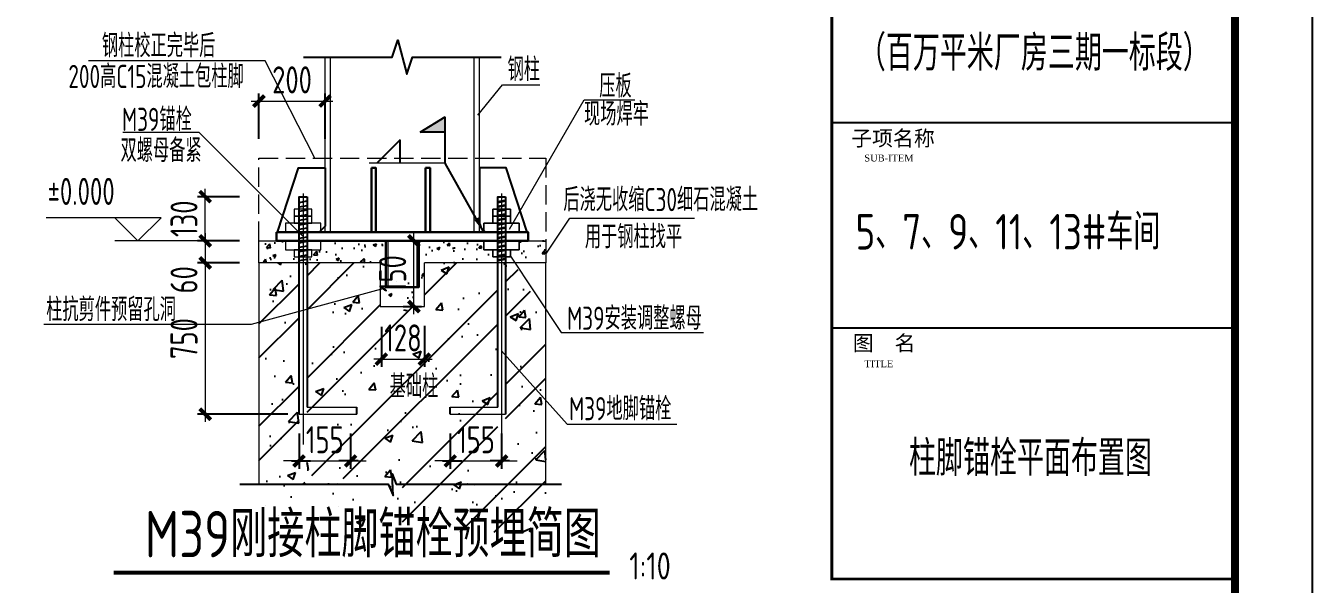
# Model space of a CAD drawing. Extents: x -2746917 to -971774, y -3334247 to -3250358.
# Drawn here: x -2042967 to -2026307, y -3303149 to -3295918 of the extents above; entities that cross this region are included whole.
import ezdxf
from ezdxf.enums import TextEntityAlignment as Align

# ---------------------------------------------------------------- set-up
doc = ezdxf.new("R2010")
doc.units = 0
doc.header["$LTSCALE"] = 1000
doc.header["$MEASUREMENT"] = 0
doc.header["$PDMODE"] = 35
for name, pattern in [('ACAD_ISO02W100', [15, 12, -3]), ('DASH', [0.35, 0.25, -0.1]), ('DOTE', [2.42, 2, -0.2, 0.02, -0.2])]:
    doc.linetypes.add(name, pattern=pattern)
doc.layers.get('0').update_dxf_attribs({"linetype": 'CONTINUOUS'})
doc.layers.get('Defpoints').update_dxf_attribs({"linetype": 'CONTINUOUS'})
for name, color, linetype in [('A-1', 1, 'CONTINUOUS'), ('AXIS', 253, 'DOTE'), ('BOLT', 7, 'CONTINUOUS'), ('COLU', 7, 'CONTINUOUS'), ('DIM', 3, 'CONTINUOUS'), ('NUM', 7, 'CONTINUOUS'), ('PUB_TEXT', 7, 'CONTINUOUS'), ('PUB_TITLE', 4, 'CONTINUOUS'), ('TEXT', 7, 'CONTINUOUS'), ('THIN', 7, 'CONTINUOUS'), ('WELD', 7, 'CONTINUOUS'), ('WIN', 3, 'CONTINUOUS'), ('填满-深', 8, 'CONTINUOUS'), ('引线', 9, 'CONTINUOUS'), ('钢板', 4, 'CONTINUOUS')]:
    doc.layers.add(name, color=color, linetype=linetype)
doc.layers.add('yichutu', color=7, linetype='CONTINUOUS', true_color=0xffffff, plot=False)
for name, color, linetype, lineweight in [('加强板', 3, 'CONTINUOUS', 20), ('砼柱', 7, 'CONTINUOUS', 20), ('虚线', 1, 'ACAD_ISO02W100', 13), ('钢柱', 4, 'CONTINUOUS', 30)]:
    doc.layers.add(name, color=color, linetype=linetype, lineweight=lineweight)
doc.styles.add('GHF', font='times.ttf')
doc.styles.add('hztxt', font='tssdeng.shx', dxfattribs={"width": 0.8, "bigfont": 'tssdchn.shx'})
doc.styles.add('STYLE1', font='simhei.ttf', dxfattribs={"width": 0.8})
doc.styles.add('TSSD_Dimension', font='tssdeng.shx', dxfattribs={"width": 0.75, "bigfont": 'Hztxt.shx'})
doc.styles.add('TSSD_Label', font='tssdeng.shx', dxfattribs={"width": 0.75, "bigfont": 'hztxt.shx'})
doc.styles.add('TSSD_Rein', font='Tssdeng.shx', dxfattribs={"width": 0.75, "bigfont": 'hztxt.shx'})
doc.dimstyles.new('TSSD_100_100', dxfattribs={"dimtxt": 350, "dimasz": 100, "dimexe": 100, "dimexo": 250, "dimgap": 100, "dimtad": 1, "dimdec": 0, "dimzin": 0, "dimdsep": 46, "dimtxsty": 'TSSD_Dimension', "dimblk": '_tsdbk', "dimcen": 0, "dimdle": 100, "dimclrt": 7, "dimadec": 0, "dimazin": 0, "dimtfac": 1, "dimtdec": 0, "dimtix": 1, "dimtmove": 2, "dimatfit": 3, "dimldrblk": '_tsdbk', "dimfxl": 250, "dimtolj": 1, "dimtzin": 0, "dimlwd": 5, "dimarcsym": 0})
doc.dimstyles.new('TSSD_20_100', dxfattribs={"dimtxt": 350, "dimasz": 100, "dimexe": 100, "dimexo": 250, "dimgap": 100, "dimtad": 1, "dimdec": 0, "dimlfac": 0.2, "dimzin": 0, "dimdsep": 46, "dimtxsty": 'TSSD_Dimension', "dimblk": 'ARCHTICK', "dimcen": 0, "dimdle": 100, "dimclrt": 7, "dimadec": 0, "dimazin": 0, "dimtfac": 1, "dimtdec": 0, "dimtix": 1, "dimtmove": 2, "dimatfit": 3, "dimfxl": 1, "dimtolj": 1, "dimtzin": 0, "dimlwd": 5, "dimarcsym": 0})
doc.dimstyles.new('TSSD_LEADER_STYLE_200.0', dxfattribs={"dimtxt": 700, "dimasz": 200, "dimexe": 200, "dimexo": 500, "dimgap": 0.09, "dimtad": 0, "dimtih": 1, "dimtoh": 1, "dimdec": 4, "dimzin": 0, "dimdsep": 46, "dimtxsty": 'Standard', "dimcen": 0.09, "dimdle": 200, "dimclrt": 7, "dimadec": 0, "dimazin": 0, "dimtfac": 1, "dimtdec": 4, "dimtofl": 0, "dimtmove": 0, "dimatfit": 3, "dimfxl": 1, "dimtolj": 1, "dimtzin": 0, "dimarcsym": 0})
pattern_1 = [(10, (-1822191.23, -3448305.3), (-9.922753, 56.274729), [])]

# ---------------------------------------------------------------- blocks, each defined once
blk = doc.blocks.new('_ArchTick')
at = {"color": 0, "const_width": 0.5}
blk.add_lwpolyline([(-0.71, -0.71), (0.71, 0.71)], dxfattribs=at)
blk = doc.blocks.new('*D2765')
at = {"layer": 'Defpoints', "color": 0}
for p in [(-2039947, -3298989), (-2040642, -3300947), (-2039324, -3300947)]:
    blk.add_point(p, dxfattribs=at)
at = {"layer": 'DIM', "color": 0, "lineweight": 5}
blk.add_line((-2040642, -3298889), (-2040642, -3301047), dxfattribs=at)
at = {"layer": 'DIM', "color": 0, "lineweight": -2}
for p, q in [((-2040197, -3298989), (-2040742, -3298989)), ((-2039574, -3300947), (-2040742, -3300947))]:
    blk.add_line(p, q, dxfattribs=at)
at = {"layer": 'DIM', "color": 0, "lineweight": 5, "xscale": 100, "yscale": 100, "zscale": 100}
for p, rotation in [((-2040642, -3298989), 90), ((-2040642, -3300947), 270)]:
    blk.add_blockref('_ArchTick', p, dxfattribs=dict(at, rotation=rotation))
at = {"layer": 'DIM', "color": 7, "lineweight": 5, "insert": (-2040917, -3299968), "char_height": 350, "attachment_point": 5, "rotation": 90, "style": 'TSSD_Dimension'}
blk.add_mtext('\\A1;750', dxfattribs=at)
blk = doc.blocks.new('*D2766')
at = {"layer": 'Defpoints', "color": 0}
for p in [(-2040642, -3298131), (-2039947, -3298131), (-2039947, -3298703)]:
    blk.add_point(p, dxfattribs=at)
at = {"layer": 'DIM', "color": 0, "lineweight": 5}
for p, q in [((-2040642, -3298131), (-2040642, -3298031)), ((-2040642, -3298703), (-2040642, -3298131)), ((-2040642, -3298703), (-2040642, -3298803))]:
    blk.add_line(p, q, dxfattribs=at)
at = {"layer": 'DIM', "color": 0, "lineweight": -2}
for p, q in [((-2040197, -3298131), (-2040742, -3298131)), ((-2040197, -3298703), (-2040742, -3298703))]:
    blk.add_line(p, q, dxfattribs=at)
at = {"layer": 'DIM', "color": 0, "lineweight": 5, "xscale": 100, "yscale": 100, "zscale": 100}
for p, rotation in [((-2040642, -3298131), 270), ((-2040642, -3298703), 90)]:
    blk.add_blockref('_ArchTick', p, dxfattribs=dict(at, rotation=rotation))
at = {"layer": 'DIM', "color": 7, "lineweight": 5, "insert": (-2040917, -3298417), "char_height": 350, "attachment_point": 5, "rotation": 90, "style": 'TSSD_Dimension'}
blk.add_mtext('\\A1;130', dxfattribs=at)
blk = doc.blocks.new('*D2767')
at = {"layer": 'Defpoints', "color": 0}
for p in [(-2039947, -3298703), (-2040642, -3298989), (-2039947, -3298989)]:
    blk.add_point(p, dxfattribs=at)
at = {"layer": 'DIM', "color": 0, "lineweight": 5}
blk.add_line((-2040642, -3298603), (-2040642, -3299089), dxfattribs=at)
at = {"layer": 'DIM', "color": 0, "lineweight": -2}
for p, q in [((-2040197, -3298703), (-2040742, -3298703)), ((-2040197, -3298989), (-2040742, -3298989))]:
    blk.add_line(p, q, dxfattribs=at)
at = {"layer": 'DIM', "color": 0, "lineweight": 5, "xscale": 100, "yscale": 100, "zscale": 100}
for p, rotation in [((-2040642, -3298703), 90), ((-2040642, -3298989), 270)]:
    blk.add_blockref('_ArchTick', p, dxfattribs=dict(at, rotation=rotation))
at = {"layer": 'DIM', "color": 7, "lineweight": 5, "insert": (-2040917, -3299207), "char_height": 350, "attachment_point": 5, "rotation": 90, "style": 'TSSD_Dimension'}
blk.add_mtext('\\A1;60', dxfattribs=at)
blk = doc.blocks.new('*D2768')
at = {"layer": 'Defpoints', "color": 0}
for p in [(-2038333, -3298703), (-2037940, -3298703), (-2038329, -3299553)]:
    blk.add_point(p, dxfattribs=at)
at = {"layer": 'DIM', "color": 0, "lineweight": 5}
blk.add_line((-2037940, -3299653), (-2037940, -3298603), dxfattribs=at)
at = {"layer": 'DIM', "color": 0, "lineweight": -2}
for p, q in [((-2038083, -3298703), (-2037840, -3298703)), ((-2038079, -3299553), (-2037840, -3299553))]:
    blk.add_line(p, q, dxfattribs=at)
at = {"layer": 'DIM', "color": 0, "lineweight": 5, "xscale": 100, "yscale": 100, "zscale": 100}
for p, rotation in [((-2037940, -3298703), 90), ((-2037940, -3299553), 270)]:
    blk.add_blockref('_ArchTick', p, dxfattribs=dict(at, rotation=rotation))
at = {"layer": 'DIM', "color": 7, "lineweight": 5, "insert": (-2038215, -3299128), "char_height": 350, "attachment_point": 5, "rotation": 90, "style": 'TSSD_Dimension'}
blk.add_mtext('\\A1;150', dxfattribs=at)
blk = doc.blocks.new('_WELD001')
at = {"linetype": 'ByBlock'}
h = blk.add_hatch(color=0, dxfattribs=at)
h.paths.add_polyline_path([(0.8, 1), (0, 1.5), (0, 1)])
edge = h.paths.add_edge_path()
edge.add_line((0, 0), (0, 1.5))
at = {"color": 0, "linetype": 'ByBlock'}
for p, q in [((0, 0), (0, 1.5)), ((0.8, 1), (0, 1.5)), ((0, 1), (0.8, 1))]:
    blk.add_line(p, q, dxfattribs=at)
blk = doc.blocks.new('_WELD004')
at = {"color": 0, "linetype": 'ByBlock'}
for p, q in [((0, 1), (1, 0)), ((0, 0), (0, 1))]:
    blk.add_line(p, q, dxfattribs=at)
blk = doc.blocks.new('*D2769')
at = {"layer": 'Defpoints', "color": 0}
for p in [(-2038361, -3299565), (-2037804, -3299553), (-2037804, -3300235)]:
    blk.add_point(p, dxfattribs=at)
at = {"layer": 'DIM', "color": 0, "lineweight": -2}
for p, q in [((-2038361, -3299815), (-2038361, -3300335)), ((-2037804, -3299803), (-2037804, -3300335))]:
    blk.add_line(p, q, dxfattribs=at)
at = {"layer": 'DIM', "color": 0, "lineweight": 5}
for p, q in [((-2038361, -3300235), (-2038461, -3300235)), ((-2038361, -3300235), (-2037804, -3300235)), ((-2037804, -3300235), (-2037704, -3300235))]:
    blk.add_line(p, q, dxfattribs=at)
at = {"layer": 'DIM', "color": 0, "lineweight": 5, "xscale": 100, "yscale": 100, "zscale": 100}
blk.add_blockref('_ArchTick', (-2038361, -3300235), dxfattribs=at)
at = {"layer": 'DIM', "color": 0, "lineweight": 5, "xscale": 100, "yscale": 100, "zscale": 100, "rotation": 180}
blk.add_blockref('_ArchTick', (-2037804, -3300235), dxfattribs=at)
at = {"layer": 'DIM', "color": 7, "lineweight": 9, "insert": (-2038082, -3299960), "char_height": 350, "attachment_point": 5, "style": 'TSSD_Dimension'}
blk.add_mtext('\\A1;128', dxfattribs=at)
blk = doc.blocks.new('_tsdbk')
blk.add_line((-1, 0), (1.5, 0))
at = {"const_width": 0.5}
blk.add_lwpolyline([(-0.7, -0.7), (0.7, 0.7)], dxfattribs=at)
blk = doc.blocks.new('*D2770')
at = {"layer": 'Defpoints', "color": 0}
for p in [(-2037470, -3300947), (-2036804, -3300947), (-2036804, -3301553)]:
    blk.add_point(p, dxfattribs=at)
at = {"layer": 'DIM', "color": 0, "lineweight": -2}
for p, q in [((-2037470, -3301197), (-2037470, -3301653)), ((-2036804, -3301197), (-2036804, -3301653))]:
    blk.add_line(p, q, dxfattribs=at)
at = {"layer": 'DIM', "color": 0, "lineweight": 5}
for p, q in [((-2037570, -3301553), (-2037670, -3301553)), ((-2037470, -3301553), (-2036804, -3301553)), ((-2036704, -3301553), (-2036604, -3301553))]:
    blk.add_line(p, q, dxfattribs=at)
at = {"layer": 'DIM', "color": 0, "lineweight": 5, "xscale": 100, "yscale": 100, "zscale": 100}
blk.add_blockref('_tsdbk', (-2037470, -3301553), dxfattribs=at)
at = {"layer": 'DIM', "color": 0, "lineweight": 5, "xscale": 100, "yscale": 100, "zscale": 100, "rotation": 180}
blk.add_blockref('_tsdbk', (-2036804, -3301553), dxfattribs=at)
at = {"layer": 'DIM', "color": 7, "insert": (-2037137, -3301278), "char_height": 350, "attachment_point": 5, "style": 'TSSD_Dimension'}
blk.add_mtext('\\A1;155', dxfattribs=at)
blk = doc.blocks.new('*D2771')
at = {"layer": 'Defpoints', "color": 0}
for p in [(-2039427, -3300947), (-2038760, -3300947), (-2038760, -3301553)]:
    blk.add_point(p, dxfattribs=at)
at = {"layer": 'DIM', "color": 0, "lineweight": -2}
for p, q in [((-2039427, -3301197), (-2039427, -3301653)), ((-2038760, -3301197), (-2038760, -3301653))]:
    blk.add_line(p, q, dxfattribs=at)
at = {"layer": 'DIM', "color": 0, "lineweight": 5}
for p, q in [((-2039527, -3301553), (-2039627, -3301553)), ((-2039427, -3301553), (-2038760, -3301553)), ((-2038660, -3301553), (-2038560, -3301553))]:
    blk.add_line(p, q, dxfattribs=at)
at = {"layer": 'DIM', "color": 0, "lineweight": 5, "xscale": 100, "yscale": 100, "zscale": 100}
blk.add_blockref('_tsdbk', (-2039427, -3301553), dxfattribs=at)
at = {"layer": 'DIM', "color": 0, "lineweight": 5, "xscale": 100, "yscale": 100, "zscale": 100, "rotation": 180}
blk.add_blockref('_tsdbk', (-2038760, -3301553), dxfattribs=at)
at = {"layer": 'DIM', "color": 7, "insert": (-2039094, -3301278), "char_height": 350, "attachment_point": 5, "style": 'TSSD_Dimension'}
blk.add_mtext('\\A1;155', dxfattribs=at)
blk = doc.blocks.new('yct-743-420-74300-42000-100-2002.0')
at = {"layer": 'yichutu', "color": 7, "true_color": 0xffffff}
blk.add_lwpolyline([(0, 0), (0, 42000), (74300, 42000), (74300, 0)], close=True, dxfattribs=at)
blk = doc.blocks.new('*D3497')
at = {"layer": 'Defpoints', "color": 0, "ltscale": 1.5}
for p in [(-2039090, -3296894), (-2039947, -3297631), (-2039090, -3297631)]:
    blk.add_point(p, dxfattribs=at)
at = {"layer": 'DIM', "color": 0, "lineweight": 5, "ltscale": 1.5}
blk.add_line((-2040047, -3296894), (-2038990, -3296894), dxfattribs=at)
at = {"layer": 'DIM', "color": 0, "lineweight": -2, "ltscale": 1.5}
for p, q in [((-2039947, -3297381), (-2039947, -3296794)), ((-2039090, -3297381), (-2039090, -3296794))]:
    blk.add_line(p, q, dxfattribs=at)
at = {"layer": 'DIM', "color": 0, "lineweight": 5, "ltscale": 1.5, "xscale": 100, "yscale": 100, "zscale": 100, "rotation": 180}
blk.add_blockref('_ArchTick', (-2039947, -3296894), dxfattribs=at)
at = {"layer": 'DIM', "color": 0, "lineweight": 5, "ltscale": 1.5, "xscale": 100, "yscale": 100, "zscale": 100}
blk.add_blockref('_ArchTick', (-2039090, -3296894), dxfattribs=at)
at = {"layer": 'DIM', "color": 7, "ltscale": 1.5, "insert": (-2039518, -3296619), "char_height": 350, "attachment_point": 5, "style": 'TSSD_Dimension'}
blk.add_mtext('\\A1;200', dxfattribs=at)
blk = doc.blocks.new('A$C6B365CFD')
at = {"layer": 'PUB_TITLE', "color": 4}
for p, q in [((-2388, 1910), (2833, 1910)), ((-2388, -749), (2833, -749))]:
    blk.add_line(p, q, dxfattribs=at)
at = {"layer": 'PUB_TITLE'}
blk.add_lwpolyline([(-70467, -17093), (-70467, 24907), (3833, 24907), (3833, -17093)], close=True, dxfattribs=at)
at = {"layer": 'PUB_TITLE', "const_width": 100}
blk.add_lwpolyline([(2833, -16093), (2833, 23907), (-69753, 23907), (-69753, -16093), (2833, -16093)], dxfattribs=at)
at = {"layer": 'PUB_TITLE', "color": 4, "const_width": 35.1}
blk.add_lwpolyline([(-2388, 7229), (2833, 7229), (2833, -3999), (-2388, -3999)], close=True, dxfattribs=at)
at = {"layer": 'PUB_TEXT'}
for s, height, style, p in [('子项名称', 198.6, 'STYLE1', (-2138, 1607)), ('SUB-ITEM', 89.4, 'GHF', (-1967, 1405)), ('图  名', 198.6, 'STYLE1', (-2117, -1046)), ('TITLE', 89.4, 'GHF', (-1966, -1258))]:
    blk.add_text(s, height=height, dxfattribs=dict(at, style=style)).set_placement(p)
at = {"layer": 'WIN', "color": 6, "style": 'hztxt', "width": 0.8}
blk.add_text('（百万平米厂房三期一标段）', height=460, dxfattribs=at).set_placement((234, 2580), align=Align.CENTER)
blk.add_text('5、7、9、11、13#车间', height=460, dxfattribs=at).set_placement((-2081, 265))

msp = doc.modelspace()

# ---------------------------------------------------------------- hatches: boundary and pattern name
at = {"layer": '填满-深'}
h = msp.add_hatch(dxfattribs=at)
h.set_pattern_fill('_USER', color=256, scale=57.142857, angle=10, style=0, pattern_type=0)
h.set_pattern_definition(pattern_1)
h.paths.add_polyline_path([(-2039426.71, -3298145.96), (-2039323.85, -3298145.96), (-2039323.85, -3299003.11), (-2039426.71, -3299003.11)])
h = msp.add_hatch(dxfattribs=at)
h.set_pattern_fill('_USER', color=256, scale=57.142857, angle=10, style=0, pattern_type=0)
h.set_pattern_definition(pattern_1)
h.paths.add_polyline_path([(-2039426.71, -3298145.96), (-2039323.85, -3298145.96), (-2039323.85, -3299003.11), (-2039426.71, -3299003.11)])
h = msp.add_hatch(dxfattribs=at)
h.set_pattern_fill('_USER', color=256, scale=57.142857, angle=10, style=0, pattern_type=0)
h.set_pattern_definition([(10, (-1819619.8, -3448296.325), (-9.922753, 56.274729), [])])
h.paths.add_polyline_path([(-2036855.28, -3298136.99), (-2036752.42, -3298136.99), (-2036752.42, -3298994.13), (-2036855.28, -3298994.13)])
h = msp.add_hatch(dxfattribs=at)
h.set_pattern_fill('_USER', color=256, scale=57.142857, angle=10, style=0, pattern_type=0)
h.set_pattern_definition([(10, (-1819619.8, -3448305.3), (-9.922753, 56.274729), [])])
h.paths.add_polyline_path([(-2036855.28, -3298145.96), (-2036752.42, -3298145.96), (-2036752.42, -3299003.11), (-2036855.28, -3299003.11)])
h = msp.add_hatch(dxfattribs=at)
h.set_pattern_fill('AR-CONC', color=256, scale=57.142857, style=0)
h.set_pattern_definition([(50, (-2188077.67, -3321955.18), (409.86296, -35.85836), [42.8571, -471.4286]), (355, (-2188077.67, -3321955.2), (-79.2865, 429.8241), [34.2857, -377.1429]), (100.4514, (-2188043.5, -3321958.17), (330.5768, 393.9655), [36.423, -400.6526]), (46.1842, (-2188077.67, -3321840.9), (609.852, -94.5823), [64.2857, -707.1429]), (96.6356, (-2188026.85, -3321848.8), (534.093, 556.6388), [54.6345, -600.9789]), (351.1842, (-2188077.7, -3321840.9), (534.0925, 556.6392), [51.4286, -565.7143]), (21, (-2188020.53, -3321869.46), (341.08974, -230.06794), [42.8571, -471.4286]), (326, (-2188020.53, -3321869.46), (139.0373, 414.3715), [34.2857, -377.1429]), (71.4514, (-2187992.1, -3321888.64), (480.1272, 184.3031), [36.423, -400.6526]), (37.5, (-2188077.67, -3321955.18), (6.94849, 190.22506), [0, -372.57143, 0, -382.85714, 0, -378.57143]), (7.5, (-2188077.67, -3321955.18), (150.32545, 225.37812), [0, -218.2857, 0, -364, 0, -144.2857]), (327.5, (-2188205.1, -3321955.18), (305.04139, -12.8885), [0, -142.85714, 0, -445.7143, 0, -591.42857]), (317.5, (-2188262.24, -3321955.18), (333.24924, 57.20285), [0, -185.7143, 0, -296, 0, -420])])
h.paths.add_polyline_path([(-2039426.71, -3298908.59), (-2039489.56, -3298908.59), (-2039489.56, -3298817.17), (-2039603.85, -3298817.17), (-2039603.85, -3298702.88), (-2039946.71, -3298702.88), (-2039946.71, -3298988.59), (-2039426.71, -3298988.59)])
h.paths.add_polyline_path([(-2038302.16, -3298702.88), (-2039146.71, -3298702.88), (-2039146.71, -3298817.17), (-2039260.99, -3298817.17), (-2039260.99, -3298908.59), (-2039323.85, -3298908.59), (-2039323.85, -3298988.59), (-2038375.28, -3298988.59), (-2038375.28, -3299450.74), (-2038089.56, -3299450.74), (-2038089.56, -3299200.15), (-2038302.16, -3299200.15)])
h.paths.add_polyline_path([(-2037032.42, -3298702.88), (-2037876.97, -3298702.88), (-2037876.97, -3299200.15), (-2038089.56, -3299200.15), (-2038089.56, -3299450.74), (-2037803.85, -3299450.74), (-2037803.85, -3298988.59), (-2036855.28, -3298988.59), (-2036855.28, -3298908.59), (-2036918.13, -3298908.59), (-2036918.13, -3298817.17), (-2037032.42, -3298817.17)])
h.paths.add_polyline_path([(-2036232.42, -3298702.88), (-2036575.28, -3298702.88), (-2036575.28, -3298817.17), (-2036622.9, -3298817.17), (-2036427.8, -3298988.59), (-2036232.42, -3298988.59)])
h.paths.add_polyline_path([(-2037725.19, -3299079.49), (-2037725.19, -3298823.54), (-2037537.69, -3298823.54), (-2037537.69, -3299079.49)], flags=25)
h = msp.add_hatch(dxfattribs=at)
h.set_pattern_fill('ANSI32', color=256, scale=2500, style=0)
h.set_pattern_definition([(45, (-2188077.7, -3321955.2), (-662.9126, 662.9126), []), (45, (-2187635.7, -3321955.2), (-662.9126, 662.9126), [])])
h.paths.add_polyline_path([(-2036855.28, -3298988.59), (-2037803.85, -3298988.59), (-2037803.85, -3299553.24), (-2038089.56, -3299553.24), (-2038089.56, -3302475.59), (-2036232.42, -3302475.59), (-2036232.42, -3299686.62), (-2036641.27, -3298988.59), (-2036752.42, -3298988.59), (-2036752.42, -3301702.88, -0.41421356), (-2036895.28, -3301845.74), (-2037323.85, -3301845.74), (-2037323.85, -3301742.88), (-2036883.85, -3301742.88, 0.41421356), (-2036855.28, -3301714.31)])
h.paths.add_polyline_path([(-2038374.38, -3300605.21), (-2037840.38, -3300605.21), (-2037840.38, -3300310.88), (-2038374.38, -3300310.88)], flags=9)
edge = h.paths.add_edge_path()
edge.add_line((-2038171.04, -3301854.8), (-2038089.56, -3301854.8))
edge.add_line((-2038089.56, -3301854.8), (-2038089.56, -3299553.24))
edge.add_line((-2038089.56, -3299553.24), (-2038375.28, -3299553.24))
edge.add_line((-2038375.28, -3299553.24), (-2038375.28, -3298988.59))
edge.add_line((-2038375.28, -3298988.59), (-2039323.85, -3298988.59))
edge.add_line((-2039323.85, -3298988.59), (-2039323.85, -3301714.31))
edge.add_arc((-2039295.28, -3301714.31), 28.57, 180, 270)
edge.add_line((-2039295.28, -3301742.88), (-2038855.28, -3301742.88))
edge.add_line((-2038855.28, -3301742.88), (-2038855.28, -3301845.74))
edge.add_line((-2038855.28, -3301845.74), (-2039283.85, -3301845.74))
edge.add_arc((-2039283.85, -3301702.88), 142.86, 180, 270, ccw=False)
edge.add_line((-2039426.71, -3301702.88), (-2039426.71, -3298988.59))
edge.add_line((-2039426.71, -3298988.59), (-2039946.71, -3298988.59))
edge.add_line((-2039946.71, -3298988.59), (-2039946.71, -3301854.8))
edge.add_line((-2039946.71, -3301854.8), (-2038272.33, -3301854.8))
edge.add_line((-2038272.33, -3301854.8), (-2038208.42, -3301998.77))
edge.add_line((-2038208.42, -3301998.77), (-2038221.26, -3301721.26))
edge.add_line((-2038221.26, -3301721.26), (-2038171.04, -3301854.8))
h = msp.add_hatch(dxfattribs=at)
h.set_pattern_fill('AR-CONC', color=256, scale=150, style=0)
h.set_pattern_definition([(50, (-2188077.7, -3321955.2), (1075.8903, -94.128), [112.5, -1237.5]), (355, (-2188077.7, -3321955.2), (-208.127, 1128.288), [90, -990]), (100.4514, (-2187988, -3321963), (867.764, 1034.159), [95.61, -1051.713]), (46.1842, (-2188077.7, -3321655.2), (1600.862, -248.279), [168.75, -1856.25]), (96.6356, (-2187944.3, -3321675.9), (1401.994, 1461.177), [143.415, -1577.57]), (351.1842, (-2188077.7, -3321655.2), (1401.993, 1461.178), [135, -1485]), (21, (-2187927.7, -3321730.2), (895.3606, -603.9283), [112.5, -1237.5]), (326, (-2187927.7, -3321730.2), (364.973, 1087.725), [90, -990]), (71.4514, (-2187853.1, -3321780.5), (1260.334, 483.796), [95.61, -1051.713]), (37.5, (-2188077.67, -3321955.18), (18.2398, 499.3408), [0, -978, 0, -1005, 0, -993.75]), (7.5, (-2188077.67, -3321955.2), (394.6043, 591.6176), [0, -573, 0, -955.5, 0, -378.75]), (327.5, (-2188412.17, -3321955.18), (800.7337, -33.8323), [0, -375, 0, -1170, 0, -1552.5]), (317.5, (-2188562.2, -3321955.2), (874.7793, 150.1575), [0, -487.5, 0, -777, 0, -1102.5])])
h.paths.add_polyline_path([(-2038089.56, -3302475.59), (-2036232.42, -3302475.59), (-2036232.42, -3299686.62), (-2036641.27, -3298988.59), (-2036752.42, -3298988.59), (-2036752.42, -3301702.88, -0.41421356), (-2036895.28, -3301845.74), (-2037323.85, -3301845.74), (-2037323.85, -3301742.88), (-2036883.85, -3301742.88, 0.41421356), (-2036855.28, -3301714.31), (-2036855.28, -3298988.59), (-2037803.85, -3298988.59), (-2037803.85, -3299595.74), (-2038089.56, -3299595.74)])
h.paths.add_polyline_path([(-2039323.85, -3301714.31, 0.41421356), (-2039295.28, -3301742.88), (-2038855.28, -3301742.88), (-2038855.28, -3301845.74), (-2039283.85, -3301845.74, -0.41421356), (-2039426.71, -3301702.88), (-2039426.71, -3299663.16), (-2039946.71, -3299784.82), (-2039946.71, -3302475.59), (-2038272.33, -3302475.59), (-2038208.42, -3302619.55), (-2038221.26, -3302342.04), (-2038171.04, -3302475.59), (-2038089.56, -3302475.59), (-2038089.56, -3299595.74), (-2038375.28, -3299595.74), (-2038375.28, -3299417.17), (-2039323.85, -3299639.09)])
h.paths.add_polyline_path([(-2039375.28, -3299651.13), (-2039323.85, -3299639.09), (-2039323.85, -3298988.59), (-2039375.28, -3298988.59)])
h.paths.add_polyline_path([(-2039426.71, -3299663.16), (-2039426.71, -3298988.59), (-2039946.71, -3298988.59), (-2039946.71, -3299784.82)])
h.paths.add_polyline_path([(-2036232.42, -3299686.62), (-2036232.42, -3299160.28), (-2036427.8, -3298988.59), (-2036641.27, -3298988.59)], flags=16)
h.paths.add_polyline_path([(-2039323.85, -3298988.59), (-2039323.85, -3299639.09), (-2038375.28, -3299417.17), (-2038375.28, -3298988.59)])
h.paths.add_polyline_path([(-2038377.5, -3300615.34), (-2037785.37, -3300615.34), (-2037785.37, -3300278.97), (-2038377.5, -3300278.97)], flags=9)

# ---------------------------------------------------------------- linework, layer by layer
msp.add_circle((-2036575.28, -3298588.59), 0.75)
at = {"layer": 'A-1', "lineweight": 5}
msp.add_line((-2037013.37, -3298588.59), (-2037089.56, -3298512.4), dxfattribs=at)
at = {"layer": 'AXIS', "linetype": 'ByBlock', "lineweight": 5}
for p, q in [((-2039375.28, -3298091.11), (-2039375.28, -3301338.15)), ((-2036803.85, -3298091.11), (-2036803.85, -3301338.15))]:
    msp.add_line(p, q, dxfattribs=at)
at = {"layer": 'BOLT', "color": 0}
for points in [[(-2039426.71, -3300947.16), (-2039426.71, -3298131.45), (-2039323.85, -3298131.45)], [(-2039323.85, -3298131.45), (-2039323.85, -3300854.56)], [(-2036855.28, -3300854.56), (-2036855.28, -3298131.45), (-2036752.42, -3298131.45)], [(-2036752.42, -3298131.45), (-2036752.42, -3300947.16)], [(-2038679.48, -3300947.16), (-2038679.48, -3300854.56)], [(-2037470.2, -3300947.16), (-2037470.2, -3300854.56)]]:
    msp.add_lwpolyline(points, dxfattribs=at)
at = {"layer": 'COLU', "lineweight": 5}
for p, q in [((-2039426.71, -3300947.16), (-2038679.48, -3300947.16)), ((-2039323.85, -3300854.56), (-2038679.48, -3300854.56)), ((-2037470.2, -3300854.56), (-2036855.28, -3300854.56)), ((-2037470.2, -3300947.16), (-2036752.42, -3300947.16))]:
    msp.add_line(p, q, dxfattribs=at)
at = {"layer": 'NUM', "const_width": 50}
msp.add_lwpolyline([(-2035402.84, -3302999.71), (-2041827.48, -3302999.71)], dxfattribs=at)
at = {"layer": 'TEXT', "lineweight": 9}
for points in [[(-2039221.57, -3297631.45), (-2039864.45, -3296371.48), (-2042152.63, -3296371.48)], [(-2037112.57, -3297077.68), (-2036792.62, -3296681.14), (-2036309.35, -3296681.14)], [(-2036701.61, -3298552.57), (-2035734.63, -3296877.13), (-2035077.02, -3296877.13)], [(-2039359.04, -3298660.71), (-2040719.82, -3297299.3), (-2041708.7, -3297299.3)], [(-2036232.42, -3298875.32), (-2035921.71, -3298407.31), (-2034307.47, -3298407.31)], [(-2036699.06, -3298889.93), (-2036031.89, -3299890.69), (-2034190.68, -3299890.69)], [(-2038310.59, -3299314.67), (-2040049.38, -3299784.43), (-2042733.09, -3299784.43)], [(-2036803.85, -3300125.76), (-2035954.81, -3301075.31), (-2034535.71, -3301075.31)]]:
    msp.add_lwpolyline(points, dxfattribs=at)
at = {"layer": 'THIN', "lineweight": 5}
for p, q in [((-2041814.65, -3298402.88), (-2042703.11, -3298402.88)), ((-2041514.65, -3298702.88), (-2041814.65, -3298402.88)), ((-2041214.65, -3298402.88), (-2041814.65, -3298402.88)), ((-2041514.65, -3298702.88), (-2041214.65, -3298402.88)), ((-2040642.43, -3298702.88), (-2041814.65, -3298702.88)), ((-2041514.65, -3298702.88), (-2041514.65, -3298702.88))]:
    msp.add_line(p, q, dxfattribs=at)
at = {"layer": 'THIN', "elevation": -48}
msp.add_lwpolyline([(-2039369.56, -3296326.17), (-2038219.56, -3296326.17), (-2038149.56, -3296106.17), (-2038029.56, -3296546.17), (-2037959.56, -3296326.17), (-2036809.56, -3296326.17)], dxfattribs=at)
at = {"layer": 'WELD', "lineweight": 5}
msp.add_line((-2037537.24, -3297697.31), (-2038518.13, -3297697.31), dxfattribs=at)
at = {"layer": '加强板'}
for points in [[(-2039260.99, -3298291.45), (-2039489.56, -3298291.45), (-2039489.56, -3298382.88), (-2039260.99, -3298382.88)], [(-2039260.99, -3298291.45), (-2039489.56, -3298291.45), (-2039489.56, -3298382.88), (-2039260.99, -3298382.88)], [(-2039260.99, -3298382.88), (-2039489.56, -3298382.88), (-2039489.56, -3298474.31), (-2039260.99, -3298474.31)], [(-2039260.99, -3298382.88), (-2039489.56, -3298382.88), (-2039489.56, -3298474.31), (-2039260.99, -3298474.31)], [(-2036918.13, -3298291.45), (-2036689.56, -3298291.45), (-2036689.56, -3298382.88), (-2036918.13, -3298382.88)], [(-2036689.56, -3298291.45), (-2036918.13, -3298291.45), (-2036918.13, -3298382.88), (-2036689.56, -3298382.88)], [(-2036918.13, -3298382.88), (-2036689.56, -3298382.88), (-2036689.56, -3298474.31), (-2036918.13, -3298474.31)], [(-2036689.56, -3298382.88), (-2036918.13, -3298382.88), (-2036918.13, -3298474.31), (-2036689.56, -3298474.31)], [(-2039146.71, -3298474.31), (-2039603.85, -3298474.31), (-2039603.85, -3298588.59), (-2039146.71, -3298588.59)], [(-2039146.71, -3298474.31), (-2039603.85, -3298474.31), (-2039603.85, -3298588.59), (-2039146.71, -3298588.59)], [(-2037032.42, -3298474.31), (-2036575.28, -3298474.31), (-2036575.28, -3298588.59), (-2037032.42, -3298588.59)], [(-2036575.28, -3298474.31), (-2037032.42, -3298474.31), (-2037032.42, -3298588.59), (-2036575.28, -3298588.59)], [(-2039146.71, -3298702.88), (-2039603.85, -3298702.88), (-2039603.85, -3298817.17), (-2039146.71, -3298817.17)], [(-2039146.71, -3298702.88), (-2039603.85, -3298702.88), (-2039603.85, -3298817.17), (-2039146.71, -3298817.17)], [(-2037032.42, -3298702.88), (-2036575.28, -3298702.88), (-2036575.28, -3298817.17), (-2037032.42, -3298817.17)], [(-2036575.28, -3298702.88), (-2037032.42, -3298702.88), (-2037032.42, -3298817.17), (-2036575.28, -3298817.17)], [(-2039260.99, -3298817.17), (-2039489.56, -3298817.17), (-2039489.56, -3298908.59), (-2039260.99, -3298908.59)], [(-2039260.99, -3298817.17), (-2039489.56, -3298817.17), (-2039489.56, -3298908.59), (-2039260.99, -3298908.59)], [(-2036918.13, -3298817.17), (-2036689.56, -3298817.17), (-2036689.56, -3298908.59), (-2036918.13, -3298908.59)], [(-2036689.56, -3298817.17), (-2036918.13, -3298817.17), (-2036918.13, -3298908.59), (-2036689.56, -3298908.59)]]:
    msp.add_lwpolyline(points, close=True, dxfattribs=at)
at = {"layer": '引线'}
msp.add_lwpolyline([(-2040192.65, -3301854.8), (-2038272.33, -3301854.8), (-2038208.42, -3301998.77), (-2038221.26, -3301721.26), (-2038171.04, -3301854.8), (-2036030.81, -3301854.8)], dxfattribs=at)
at = {"layer": '砼柱', "lineweight": 5}
for p, q in [((-2039946.71, -3298988.59), (-2039946.71, -3301854.8)), ((-2038375.28, -3298988.59), (-2039946.71, -3298988.59)), ((-2036232.42, -3298988.59), (-2037803.85, -3298988.59)), ((-2036232.42, -3301854.8), (-2036232.42, -3298988.59))]:
    msp.add_line(p, q, dxfattribs=at)
at = {"layer": '砼柱'}
for points in [[(-2038375.28, -3298988.59), (-2039946.71, -3298988.59), (-2039946.71, -3298702.88), (-2036232.42, -3298702.88), (-2036232.42, -3298988.59), (-2037803.85, -3298988.59)], [(-2038375.28, -3298988.59), (-2038375.28, -3299553.24), (-2037803.85, -3299553.24), (-2037803.85, -3298988.59)]]:
    msp.add_lwpolyline(points, dxfattribs=at)
at = {"layer": '虚线', "linetype": 'DASH'}
msp.add_lwpolyline([(-2039946.71, -3298702.88), (-2039946.71, -3297631.45), (-2036232.42, -3297631.45), (-2036232.42, -3298702.88)], dxfattribs=at)
at = {"layer": '钢板'}
for points in [[(-2039089.56, -3297758.75), (-2039089.56, -3298512.4), (-2039165.75, -3298588.59), (-2039706.71, -3298588.59), (-2039432.42, -3297758.75), (-2039089.56, -3297758.75)], [(-2037089.56, -3297758.75), (-2037089.56, -3298512.4), (-2037013.37, -3298588.59), (-2036472.42, -3298588.59), (-2036746.71, -3297758.75), (-2037089.56, -3297758.75)]]:
    msp.add_lwpolyline(points, dxfattribs=at)
at = {"layer": '钢柱', "lineweight": 5}
for p, q in [((-2039089.56, -3298588.59), (-2039089.56, -3296326.17)), ((-2039020.99, -3298588.59), (-2039020.99, -3296326.17)), ((-2037158.13, -3298588.59), (-2037158.13, -3296326.17)), ((-2037089.56, -3298588.59), (-2037089.56, -3296326.17)), ((-2038275.57, -3298702.88), (-2038275.57, -3299302.65)), ((-2037903.56, -3298702.88), (-2037903.56, -3299302.65))]:
    msp.add_line(p, q, dxfattribs=at)
at = {"layer": '钢柱'}
for points in [[(-2038489.82, -3297758.75), (-2038489.82, -3298588.59), (-2038432.68, -3298588.59), (-2038432.68, -3297758.75)], [(-2037787.88, -3297758.75), (-2037787.88, -3298588.59), (-2037730.74, -3298588.59), (-2037730.74, -3297758.75)], [(-2039718.13, -3298588.59), (-2036460.99, -3298588.59), (-2036460.99, -3298702.88), (-2039718.13, -3298702.88)], [(-2038302.16, -3298702.88), (-2037876.97, -3298702.88), (-2037876.97, -3299302.65), (-2038302.16, -3299302.65)]]:
    msp.add_lwpolyline(points, close=True, dxfattribs=at)

# ---------------------------------------------------------------- block references
at = {"ltscale": 1.5}
msp.add_blockref('A$C6B365CFD', (-2030140.13, -3299080.41), dxfattribs=at)
at = {"layer": 'WELD'}
for name, p, xscale, yscale, zscale in [('_WELD001', (-2037537.24, -3297697.31), -400, 400, 400), ('_WELD004', (-2038118.13, -3297697.31), -300, 300, 300)]:
    msp.add_blockref(name, p, dxfattribs=dict(at, xscale=xscale, yscale=yscale, zscale=zscale))
at = {"layer": 'yichutu'}
msp.add_blockref('yct-743-420-74300-42000-100-2002.0', (-2100606.84, -3316173.05), dxfattribs=at)

# ---------------------------------------------------------------- texts
at = {"layer": 'TEXT', "lineweight": 5, "style": 'TSSD_Rein'}
for s, height, width, p in [('钢柱校正完毕后', 300, 0.7, (-2041980.13, -3296326.09)), ('200高C15混凝土包柱脚', 300, 0.7, (-2042414.55, -3296724.38)), ('钢柱', 300, 0.7, (-2036726.47, -3296632.7)), ('压板', 300, 0.7, (-2035540.06, -3296847.54)), ('M39锚栓', 300, 0.7, (-2041719.2, -3297280.07)), ('现场焊牢', 300, 0.7, (-2035737.12, -3297210.5)), ('双螺母备紧', 300, 0.7, (-2041738.87, -3297681.36)), ('后浇无收缩C30细石混凝土', 300, 0.7, (-2036004.62, -3298319.1)), ('用于钢柱找平', 300, 0.7, (-2035726.03, -3298800.26)), ('柱抗剪件预留孔洞', 300, 0.7, (-2042701.57, -3299742.24)), ('M39安装调整螺母', 300, 0.7, (-2035955.79, -3299854.56)), ('基础柱', 300, 0.7, (-2038254.39, -3300735.79)), ('M39地脚锚栓', 300, 0.7, (-2035930.32, -3301025.88)), ('1:10', 350, 0.8, (-2035150.64, -3303087.47))]:
    msp.add_text(s, height=height, dxfattribs=dict(at, width=width)).set_placement(p)
at = {"layer": 'TEXT', "lineweight": 5, "style": 'TSSD_Label', "width": 0.7}
msp.add_text('%%p0.000', height=350, dxfattribs=at).set_placement((-2041814.65, -3298342.88), align=Align.BOTTOM_RIGHT)
at = {"layer": 'TEXT', "lineweight": 5, "style": 'TSSD_Rein', "width": 0.8}
msp.add_text('M39刚接柱脚锚栓预埋简图', height=600, dxfattribs=at).set_placement((-2038472.12, -3302799.71), align=Align.CENTER)
at = {"layer": 'WIN', "color": 3, "style": 'hztxt', "width": 0.8}
msp.add_text('柱脚锚栓平面布置图', height=460, dxfattribs=at).set_placement((-2029956.15, -3301745.49), align=Align.CENTER)

# ---------------------------------------------------------------- dimensions: what is measured, and where the dimension line sits
at = {"layer": 'DIM', "ltscale": 1.5}
dim = msp.add_linear_dim(base=(-2039089.56, -3296894.06), p1=(-2039946.71, -3297631.45), p2=(-2039089.56, -3297631.45), text='200', dimstyle='TSSD_20_100', dxfattribs=at)
dim.commit()
dim.dimension.update_dxf_attribs({"geometry": '*D3497', "text_midpoint": (-2039518.13, -3296619.06)})
at = {"layer": 'DIM', "lineweight": 5}
for base, p1, p2, text, picture, middle in [((-2040642.43, -3298131.45), (-2039946.71, -3298702.88), (-2039946.71, -3298131.45), '130', '*D2766', (-2040917.43, -3298417.17)), ((-2037940.04, -3298702.88), (-2038329.12, -3299553.24), (-2038332.75, -3298702.88), '150', '*D2768', (-2038215.04, -3299128.06)), ((-2040642.43, -3300947.16), (-2039946.71, -3298988.59), (-2039323.85, -3300947.16), '750', '*D2765', (-2040917.43, -3299967.88))]:
    dim = msp.add_linear_dim(base=base, p1=p1, p2=p2, angle=90, text=text, dimstyle='TSSD_20_100', dxfattribs=at)
    dim.commit()
    dim.dimension.update_dxf_attribs({"geometry": picture, "text_midpoint": middle})
dim = msp.add_linear_dim(base=(-2040642.43, -3298988.59), p1=(-2039946.71, -3298702.88), p2=(-2039946.71, -3298988.59), angle=90, text='60', dimstyle='TSSD_20_100', dxfattribs=at)
dim.commit()
dim.dimension.update_dxf_attribs({"geometry": '*D2767', "text_midpoint": (-2040917.43, -3299206.9), "dimtype": 160})
at = {"layer": 'DIM', "lineweight": 9}
dim = msp.add_linear_dim(base=(-2037803.85, -3300235.43, -48), p1=(-2038360.85, -3299565.25, -48), p2=(-2037803.85, -3299553.24, -48), text='128', dimstyle='TSSD_20_100', dxfattribs=at)
dim.commit()
dim.dimension.update_dxf_attribs({"geometry": '*D2769', "text_midpoint": (-2038082.35, -3299960.43, -48)})
at = {"layer": 'DIM'}
for base, p1, p2, picture, middle in [((-2038760.36, -3301553.27, -48), (-2039426.71, -3300947.16, -48), (-2038760.36, -3300947.16, -48), '*D2771', (-2039093.53, -3301278.27, -48)), ((-2036803.85, -3301553.27, -48), (-2037470.2, -3300947.16, -48), (-2036803.85, -3300947.16, -48), '*D2770', (-2037137.02, -3301278.27, -48))]:
    dim = msp.add_linear_dim(base=base, p1=p1, p2=p2, text='155', dimstyle='TSSD_100_100', dxfattribs=at)
    dim.commit()
    dim.dimension.update_dxf_attribs({"geometry": picture, "text_midpoint": middle})

# ---------------------------------------------------------------- leaders
at = {"layer": 'WELD', "lineweight": 5}
msp.add_leader([(-2037033.17, -3298588.59, -48), (-2037537.24, -3297697.31, -48)], dimstyle='TSSD_LEADER_STYLE_200.0', dxfattribs=at)

doc.saveas('drawing.dxf')
